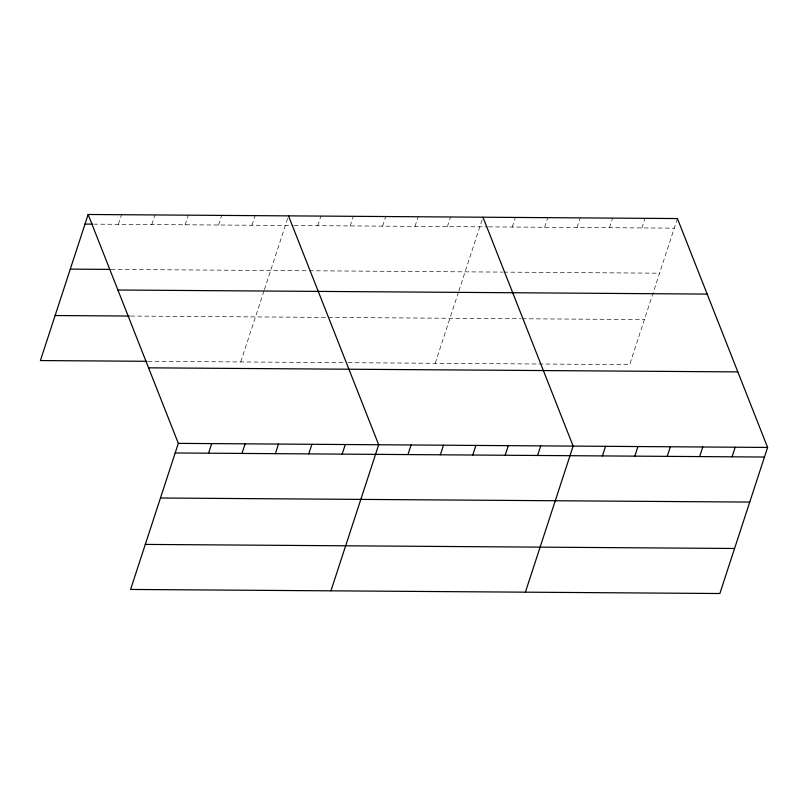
<?xml version="1.0" encoding="UTF-8"?>
<svg xmlns="http://www.w3.org/2000/svg" width="808" height="808" viewBox="0 0 808 808"><rect width="100%" height="100%" fill="white"/><g stroke="black" fill="none" stroke-linecap="round" stroke-linejoin="round"><path stroke-width="0.61" stroke-dasharray="4.04 3.03" d="M118.402 224.321L121.543 214.716M151.793 224.543L154.934 214.948M185.184 224.776L188.325 215.17M218.574 225.008L221.715 215.403M251.965 225.24L255.106 215.635M240.754 361.944L264.034 290.739M264.418 289.547L288.496 215.867M317.766 225.695L320.907 216.089M350.177 225.917L353.318 216.312M382.588 226.139L385.729 216.534M414.999 226.361L418.14 216.756M447.41 226.594L450.551 216.988M435.219 363.287L458.49 292.072M458.883 290.89L482.608 218.271M512.232 227.038L515.373 217.433M544.643 227.26L547.784 217.655M577.053 227.482L580.195 217.877M609.464 227.704L612.605 218.099M641.875 227.927L645.016 218.332M677.417 218.554L629.674 364.63L345.46 362.671M93.667 224.149L292.839 225.523M294.092 225.533L487.305 226.866M488.547 226.876L674.286 228.159M111.1 269.407L308.04 270.761M309.282 270.771L502.495 272.104M503.748 272.114L659.56 273.195M130.563 316.049L520.988 318.746M522.231 318.756L644.4 319.594M147.995 361.307L344.218 362.661"/><path stroke-width="1.21" d="M88.143 214.484L178.326 443.37L130.583 589.446L719.857 593.516L767.6 447.44L677.417 218.554L88.143 214.484L40.4 360.56L146.763 361.297M208.575 453.207L211.716 443.602M241.966 453.429L245.107 443.824M275.366 453.662L278.497 444.057M308.757 453.894L311.898 444.289M342.148 454.126L345.289 444.521M330.937 590.83L378.679 444.754L288.496 215.867M407.949 454.581L411.09 444.976M440.36 454.803L443.501 445.198M472.771 455.025L475.912 445.42M505.182 455.247L508.323 445.642M537.593 455.47L540.734 445.864M525.392 592.173L573.135 446.097L482.962 217.211M602.415 455.924L605.545 446.319M634.825 456.146L637.956 446.541M667.226 456.369L670.367 446.763M699.637 456.591L702.778 446.986M732.048 456.813L735.189 447.208M85.012 224.089L92.425 224.139M70.286 269.125L109.868 269.397M117.907 290.011L707.182 294.082M55.116 315.524L129.331 316.039M148.571 367.832L737.845 371.902M178.326 443.37L767.6 447.44M175.184 452.975L764.459 457.035M160.469 498.011L749.743 502.081M145.299 544.41L734.573 548.481"/></g></svg>
